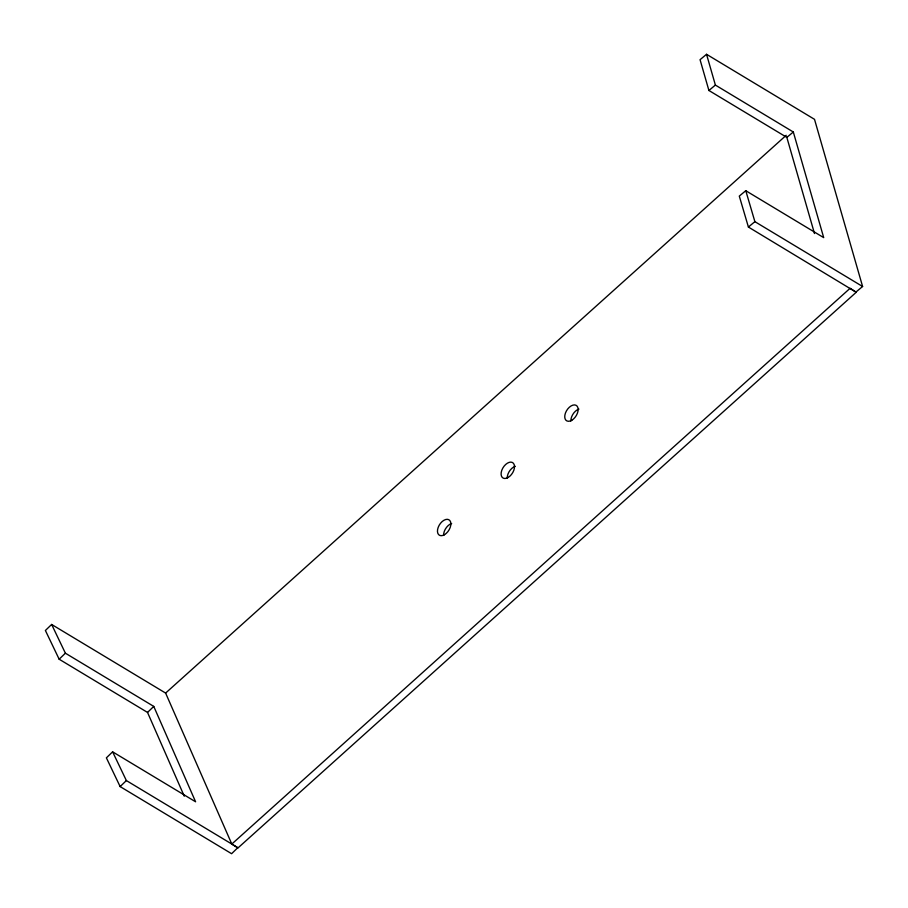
<?xml version="1.0" encoding="UTF-8"?>
<svg xmlns="http://www.w3.org/2000/svg" width="908" height="908" viewBox="0 0 908 908"><rect width="100%" height="100%" fill="white"/><g stroke="black" fill="none" stroke-linecap="round" stroke-linejoin="round"><path stroke-width="1.36" d="M814.487 233.538L786.839 137.392L708.91 90.482L700.057 59.69L706.538 54.298L715.39 85.08L793.32 132L823.704 237.624L745.774 190.703L739.294 196.105L748.408 227.045L856.233 292.262L237.953 847.97L231.812 844.054L165.619 693.076L51.631 624.454L45.4 630.481L59.156 659.219L147.527 712.428L184.279 796.214M59.156 659.219L65.387 653.192L51.631 624.454M147.527 712.428L153.758 706.401L65.387 653.192M112.615 751.824L106.384 757.851L120.14 786.589L231.597 853.702L237.828 847.675L126.371 780.562L112.615 751.824L195.595 801.787L153.758 706.401M120.14 786.589L126.371 780.562M165.619 693.076L786.215 135.292M231.812 844.054L850.115 288.279L856.233 292.262M856.13 291.899L862.6 286.497L814.51 119.323L706.538 54.298M708.91 90.482L715.39 85.08M786.839 137.392L793.32 132M748.408 227.045L754.889 221.654L745.774 190.703M754.889 221.654L862.6 286.497M443.603 535.436A9.08 5.425 -57.3 0 1 451.651 523.496M507.243 478.232A9.08 5.425 -57.3 0 1 515.29 466.292M570.882 421.04A9.08 5.425 -57.3 0 1 578.929 409.099M444.545 534.642A9.08 5.425 -57.3 0 0 449.766 520.454A9.08 5.425 -57.3 0 0 438.178 527.4A9.08 5.425 -57.3 0 0 444.545 534.642M508.185 477.438A9.08 5.425 -57.3 0 0 513.406 463.262A9.08 5.425 -57.3 0 0 501.818 470.196A9.08 5.425 -57.3 0 0 508.185 477.438M571.824 420.234A9.08 5.425 -57.3 0 0 577.045 406.058A9.08 5.425 -57.3 0 0 565.457 413.004A9.08 5.425 -57.3 0 0 571.824 420.234"/></g></svg>
